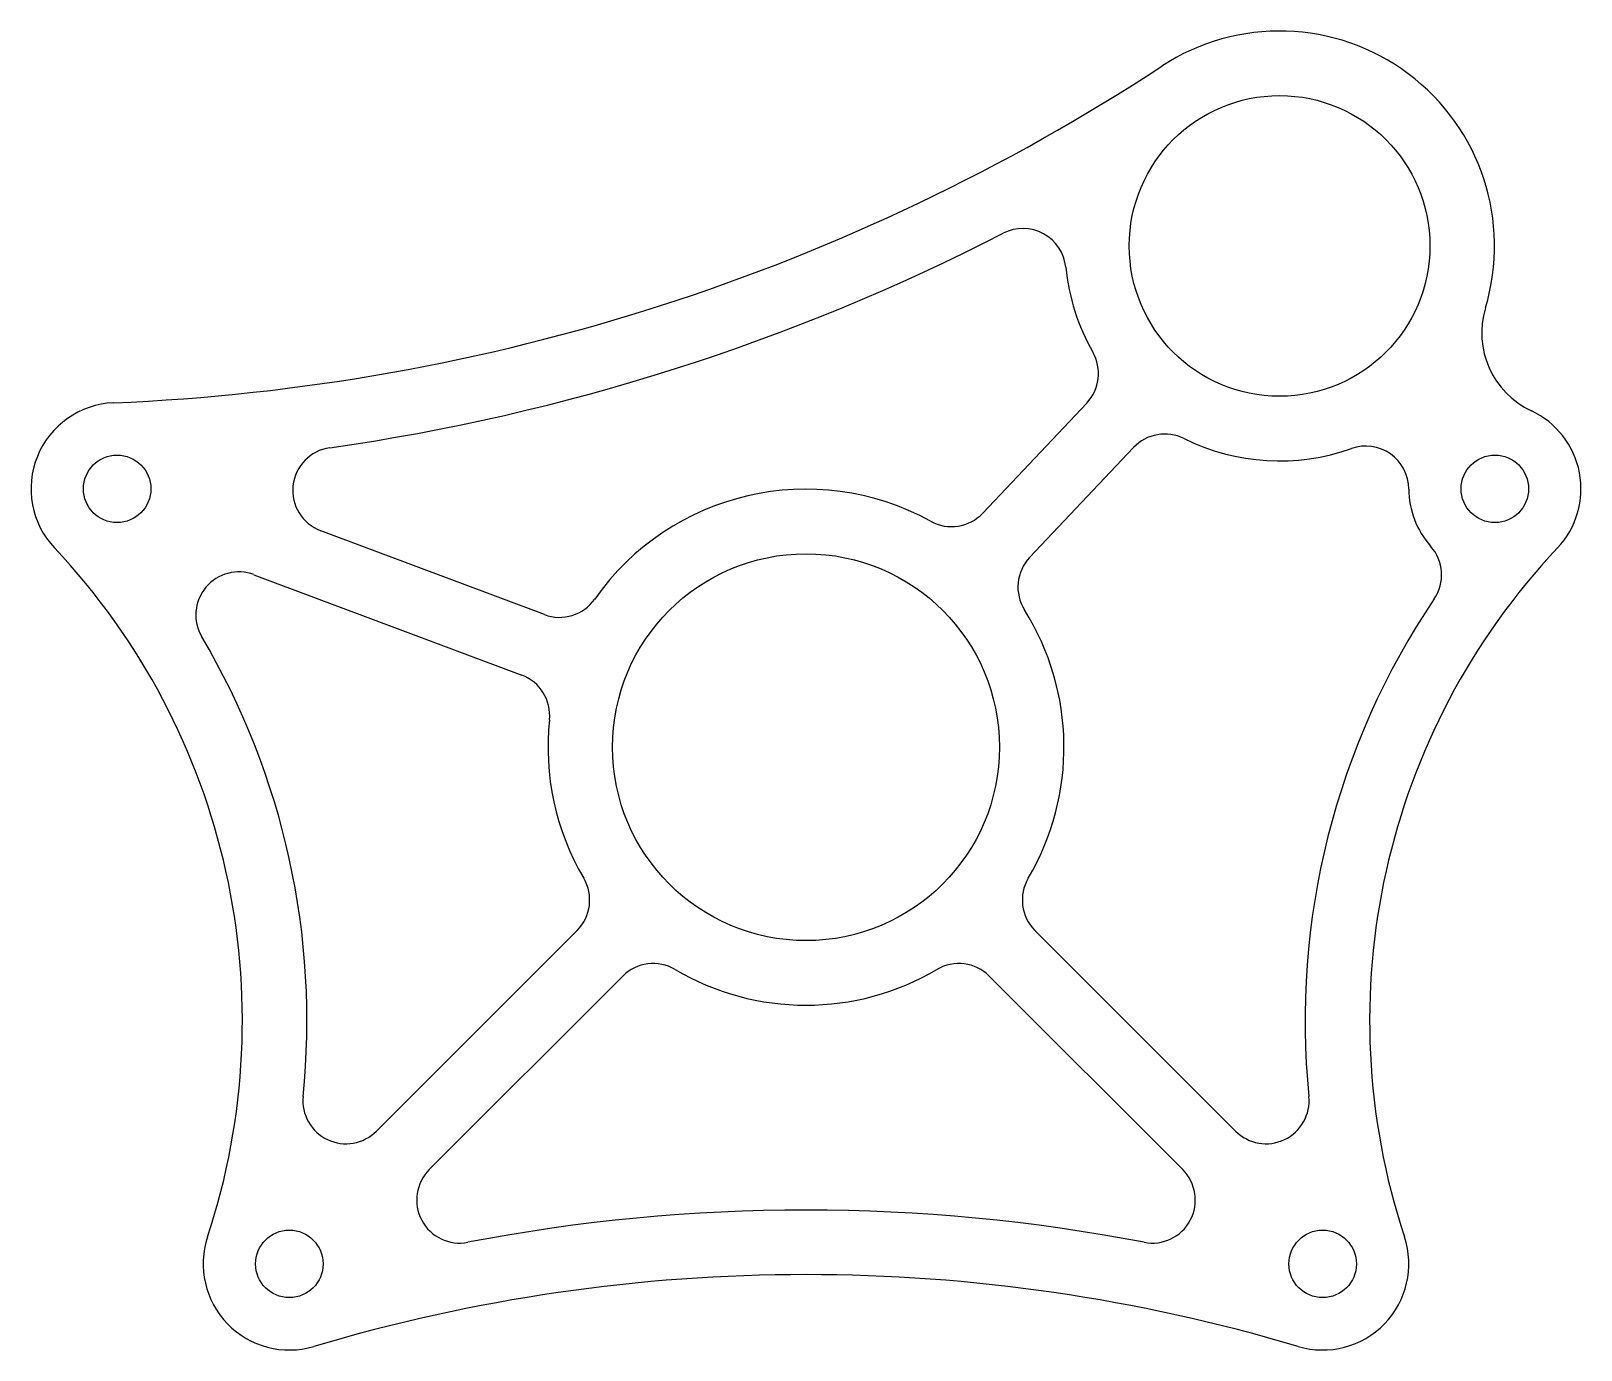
# Model space of a CAD drawing. Header units: inches. Extents: x -2.25 to 2.25, y -1.75 to 2.08.
import ezdxf

# ---------------------------------------------------------------- set-up
doc = ezdxf.new("R2010")
doc.units = ezdxf.units.IN
doc.header["$MEASUREMENT"] = 0

msp = doc.modelspace()

# ---------------------------------------------------------------- linework, layer by layer
at = {"color": 7, "linetype": 'Continuous', "lineweight": 25}
for p, q in [((0.8149, 0.9988), (0.513, 0.6794)), ((0.6493, 0.5506), (0.9511, 0.8701)), ((-0.7594, 0.3849), (-1.409, 0.6285)), ((-1.6026, 0.5008), (-0.8252, 0.2093)), ((-0.6646, -0.532), (-1.2472, -1.1146)), ((1.2472, -1.1146), (0.6646, -0.532)), ((-1.0937, -1.2262), (-0.532, -0.6646)), ((0.532, -0.6646), (1.0937, -1.2262))]:
    msp.add_line(p, q, dxfattribs=at)
for centre, radius in [((1.375, 1.4551), 0.4365), ((-2, 0.75), 0.098), ((2, 0.75), 0.098), ((0, 0), 0.5615), ((-1.5, -1.5), 0.098), ((1.5, -1.5), 0.098)]:
    msp.add_circle(centre, radius, dxfattribs=at)
for centre, radius, start, end in [((1.375, 1.4551), 0.624, 343.2279, 123.2494), ((-2.2568, 6.9947), 6, 272.35514, 303.24938), ((-2.2568, 6.9947), 6.1875, 278.12129, 297.21118), ((0.6297, 1.3808), 0.125, 5.6914, 117.2112), ((1.375, 1.4551), 0.624, 185.6914, 209.6405), ((2.2118, 1.2029), 0.25, 163.2279, 244.9354), ((0.724, 1.0847), 0.125, 316.6216, 29.6405), ((-2, 0.75), 0.25, 92.3551, 223.3391), ((2, 0.75), 0.25, 316.6609, 64.9354), ((1.042, 0.7842), 0.125, 63.6027, 136.6216), ((-1.3651, 0.7455), 0.125, 98.1213, 249.444), ((1.375, 1.4551), 0.624, 243.6027, 289.4984), ((1.625, 0.7491), 0.125, 0.1412, 109.4984), ((0, 0), 0.749, 61.1161, 144.9495), ((2, 0.75), 0.25, 180.1412, 221.7476), ((0.4222, 0.7653), 0.125, 241.1161, 316.6216), ((-3.6364, -0.7942), 2, 341.7185, 43.3391), ((0.7402, 0.4648), 0.125, 136.6216, 212.1272), ((3.6364, -0.7942), 2, 136.6609, 198.2815), ((1.7202, 0.5003), 0.125, 325.9587, 41.7476), ((-1.6465, 0.3838), 0.125, 69.444, 210.6245), ((-0.7155, 0.5019), 0.125, 249.444, 324.9495), ((3.6364, -0.7942), 2.1875, 145.9587, 185.7588), ((0, 0), 0.749, 329.4944, 32.1272), ((-3.6364, -0.7942), 2.1875, 354.2412, 30.6245), ((-0.8691, 0.0923), 0.125, 353.9384, 69.444), ((0, 0), 0.749, 173.9384, 210.5056), ((-0.753, -0.4437), 0.125, 315, 30.5056), ((0.753, -0.4437), 0.125, 149.4944, 225), ((-0.4437, -0.753), 0.125, 59.4944, 135), ((0.4437, -0.753), 0.125, 45, 120.5056), ((0, 0), 0.749, 239.4944, 300.5056), ((-1.3356, -1.0262), 0.125, 174.2412, 315), ((1.3356, -1.0262), 0.125, 225, 5.7588), ((-1.0053, -1.3146), 0.125, 135, 280.9077), ((1.0053, -1.3146), 0.125, 259.0923, 45), ((0, -6.5312), 5.1875, 79.0923, 100.9077), ((-1.5, -1.5), 0.25, 161.7185, 286.6015), ((1.5, -1.5), 0.25, 253.3985, 18.2815), ((0, -6.5312), 5, 73.3985, 106.6015)]:
    msp.add_arc(centre, radius, start, end, dxfattribs=at)

doc.saveas('drawing.dxf')
